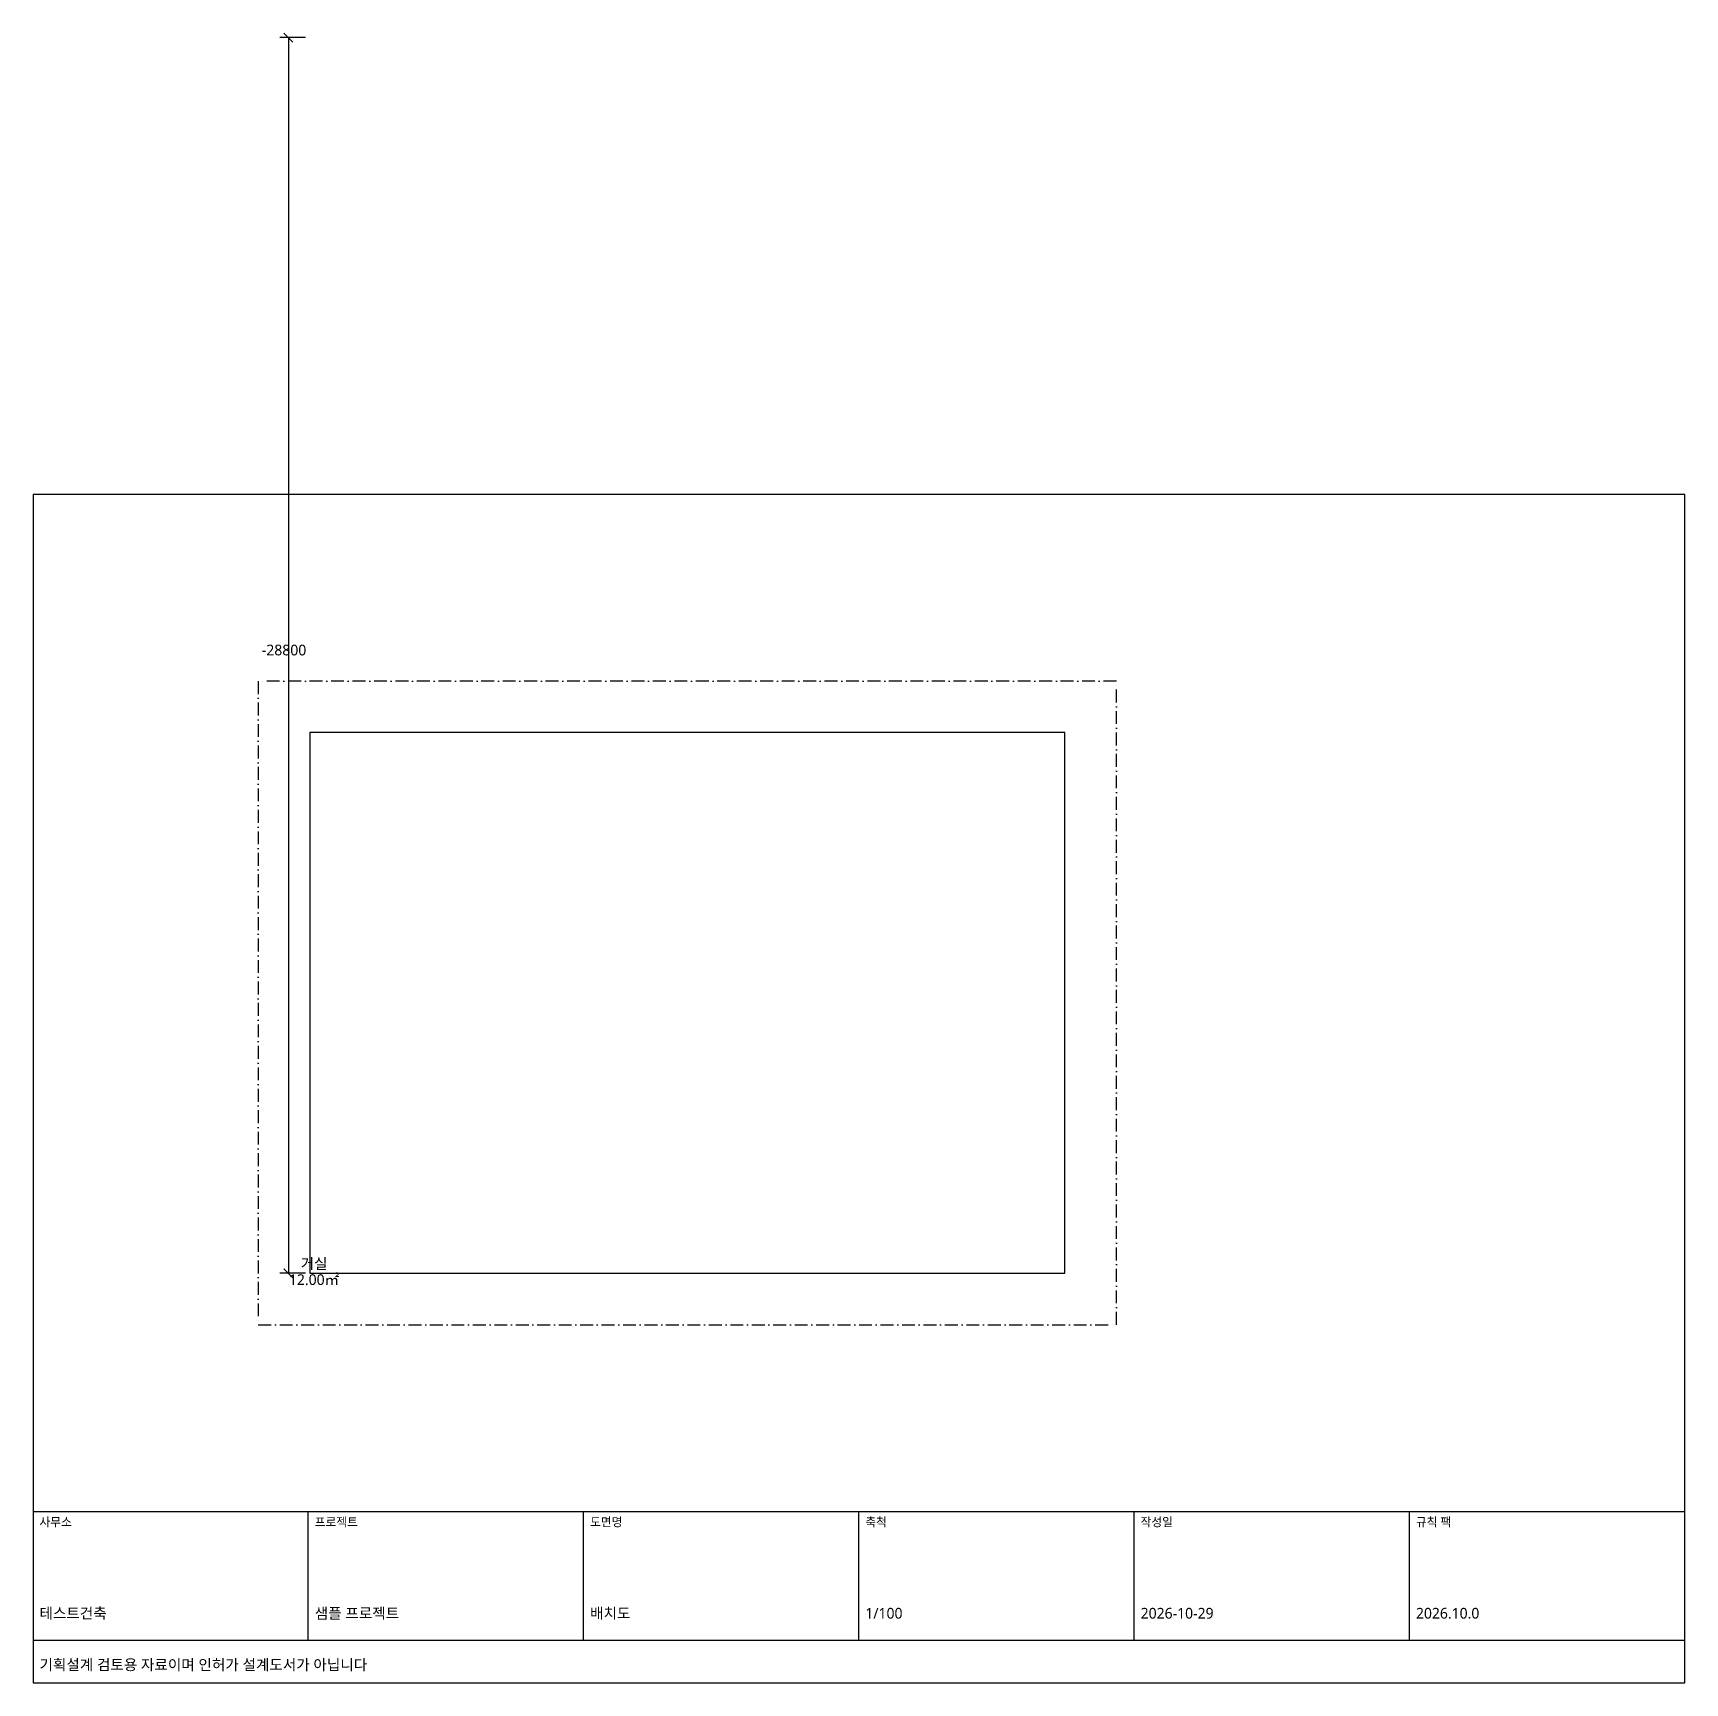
# Model space of a CAD drawing. Header units: millimetres. Extents: x -55250 to -16750, y -38350 to 106.
import ezdxf
from ezdxf.enums import TextEntityAlignment as Align

# ---------------------------------------------------------------- set-up
doc = ezdxf.new("R2010")
doc.units = ezdxf.units.MM
doc.header["$LTSCALE"] = 100
doc.linetypes.add('DASHDOT', pattern=[5, 3, -1, 0, -1])
for name, color, linetype in [('A-ANNO-DIMS', 1, 'CONTINUOUS'), ('A-AREA', 6, 'CONTINUOUS'), ('A-AREA-IDEN', 7, 'CONTINUOUS'), ('A-MASS', 7, 'CONTINUOUS'), ('A-SITE-BNDY', 1, 'DASHDOT'), ('A-TTLB', 7, 'CONTINUOUS')]:
    doc.layers.add(name, color=color, linetype=linetype)
doc.styles.add('ARCH-KR', font='malgun.ttf')

msp = doc.modelspace()

# ---------------------------------------------------------------- linework, layer by layer
at = {"layer": 'A-ANNO-DIMS'}
for p, q in [((-48900, 0), (-49500, 0)), ((-49406, 106), (-49194, -106)), ((-49300, 0), (-49300, -28800)), ((-48900, -28800), (-49500, -28800)), ((-49406, -28694), (-49194, -28906))]:
    msp.add_line(p, q, dxfattribs=at)
at = {"layer": 'A-AREA'}
msp.add_lwpolyline([(-48800, -28800), (-31200, -28800), (-31200, -16200), (-48800, -16200)], close=True, dxfattribs=at)
at = {"layer": 'A-MASS'}
msp.add_lwpolyline([(-48800, -28800), (-31200, -28800), (-31200, -16200), (-48800, -16200)], close=True, dxfattribs=at)
at = {"layer": 'A-SITE-BNDY'}
msp.add_lwpolyline([(-50000, -30000), (-30000, -30000), (-30000, -15000), (-50000, -15000)], close=True, dxfattribs=at)
at = {"layer": 'A-TTLB'}
for p, q in [((-55250, -34350), (-16750, -34350)), ((-48834, -37350), (-48834, -34350)), ((-42418, -37350), (-42418, -34350)), ((-36002, -37350), (-36002, -34350)), ((-29586, -37350), (-29586, -34350)), ((-23170, -37350), (-23170, -34350)), ((-55250, -37350), (-16750, -37350))]:
    msp.add_line(p, q, dxfattribs=at)
msp.add_lwpolyline([(-55250, -38350), (-16750, -38350), (-16750, -10650), (-55250, -10650)], close=True, dxfattribs=at)

# ---------------------------------------------------------------- texts
at = {"layer": 'A-ANNO-DIMS', "style": 'ARCH-KR'}
msp.add_text('-28800', height=250, dxfattribs=at).set_placement((-49400, -14400), align=Align.CENTER)
at = {"layer": 'A-AREA-IDEN', "style": 'ARCH-KR'}
for s, p in [('거실', (-48700, -28700)), ('12.00㎡', (-48700, -29075))]:
    msp.add_text(s, height=250, dxfattribs=at).set_placement(p, align=Align.CENTER)
at = {"layer": 'A-TTLB', "style": 'ARCH-KR'}
for s, height, p in [('사무소', 200, (-55100, -34700)), ('프로젝트', 200, (-48684, -34700)), ('도면명', 200, (-42268, -34700)), ('축척', 200, (-35852, -34700)), ('작성일', 200, (-29436, -34700)), ('규칙 팩', 200, (-23020, -34700)), ('테스트건축', 250, (-55100, -36850)), ('샘플 프로젝트', 250, (-48684, -36850)), ('배치도', 250, (-42268, -36850)), ('1/100', 250, (-35852, -36850)), ('2026-10-29', 250, (-29436, -36850)), ('2026.10.0', 250, (-23020, -36850)), ('기획설계 검토용 자료이며 인허가 설계도서가 아닙니다', 250, (-55100, -38050))]:
    msp.add_text(s, height=height, dxfattribs=at).set_placement(p)

doc.saveas('drawing.dxf')
